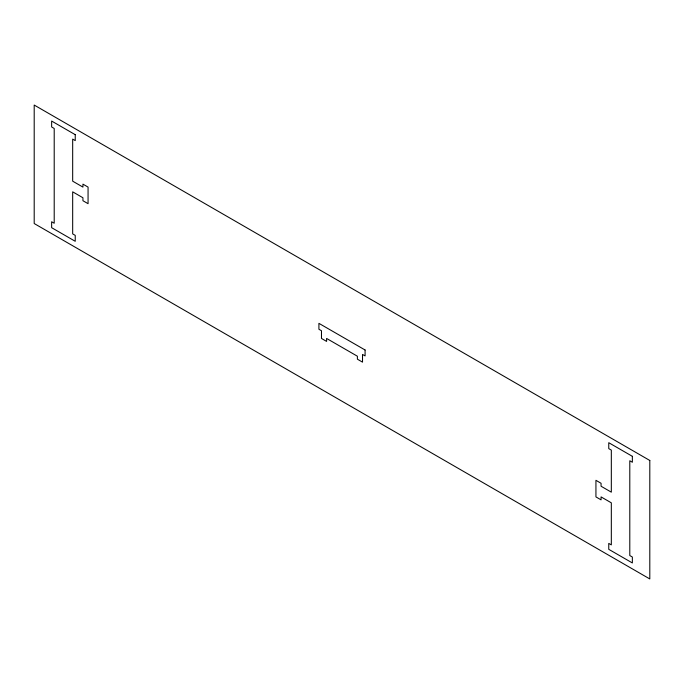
<?xml version="1.0" encoding="UTF-8"?>
<svg xmlns="http://www.w3.org/2000/svg" width="684" height="684" viewBox="0 0 684 684"><rect width="100%" height="100%" fill="white"/><g stroke="black" fill="none" stroke-linecap="round" stroke-linejoin="round"><path stroke-width="1.03" d="M649.8 460.469L34.2 105.054L34.2 223.531L649.8 578.946L649.8 460.469M75.24 134.671L51.642 121.051L51.642 126.976L54.207 128.455L54.207 223.232L51.642 221.753L51.642 227.678L75.24 241.298L75.24 235.373L72.675 233.894L72.675 191.836L82.935 197.762L82.935 200.72L88.065 203.687L88.065 187.1L82.935 184.141L82.935 187.1L72.675 181.174L72.675 139.117L75.24 140.596L75.24 134.671M632.358 456.322L608.76 442.702L608.76 448.627L611.325 450.106L611.325 492.164L601.065 486.239L601.065 483.28L595.935 480.313L595.935 496.9L601.065 499.859L601.065 496.9L611.325 502.826L611.325 544.883L608.76 543.404L608.76 549.329L632.358 562.949L632.358 557.024L629.793 555.545L629.793 460.768L632.358 462.247L632.358 456.322M365.085 349.994L318.915 323.344L318.915 329.261L321.48 330.748L321.48 338.443L326.61 341.41L326.61 338.443L357.39 356.219L357.39 359.177L362.52 362.144L362.52 354.44L365.085 355.919L365.085 349.994"/></g></svg>
